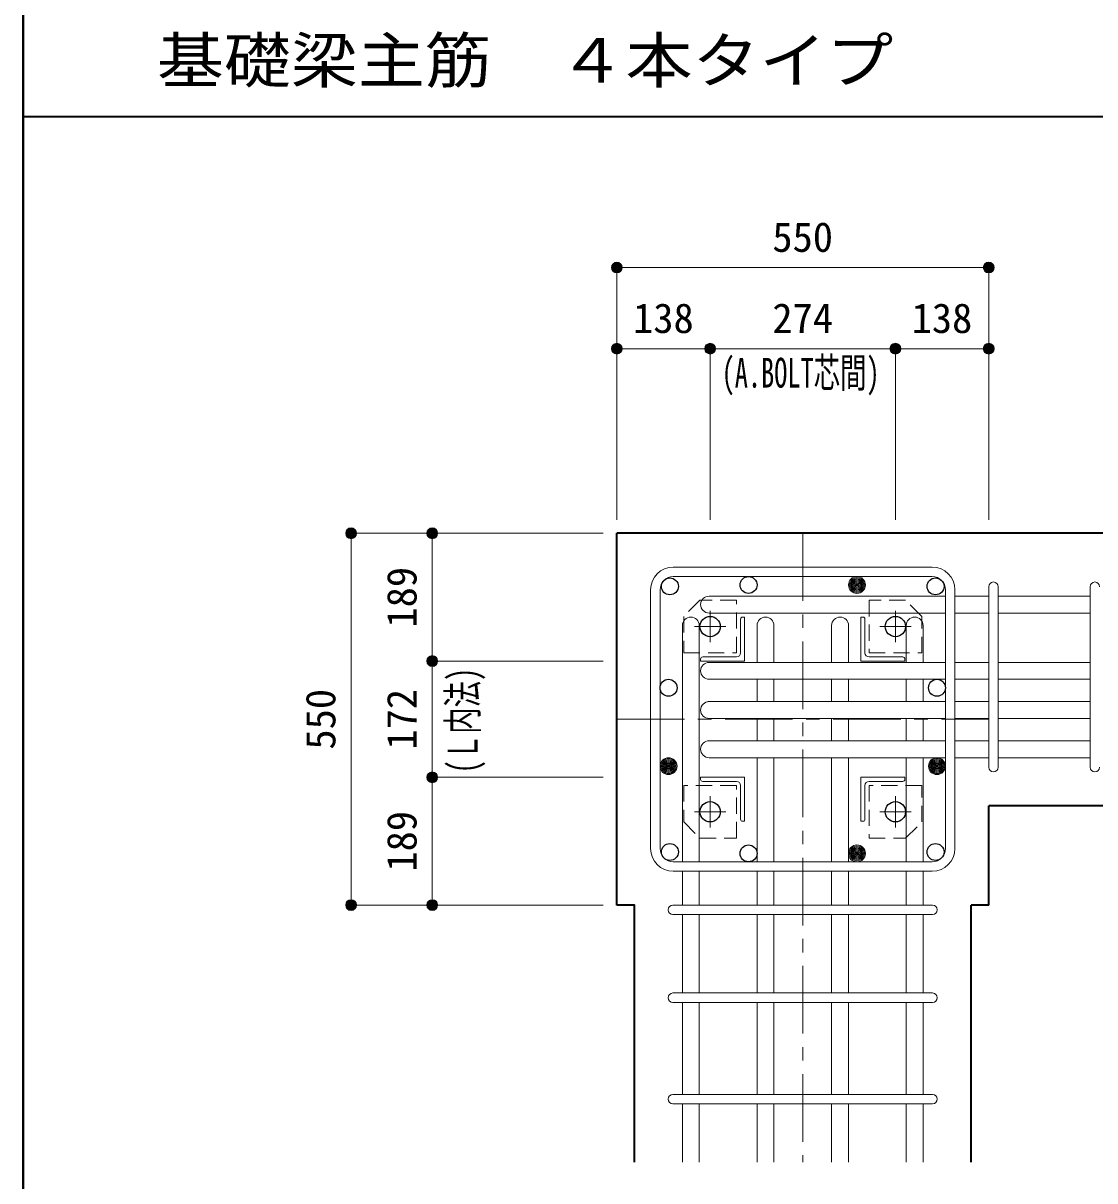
# Model space of a CAD drawing. Units: millimetres at full size, sheet at 1:20; details may follow other scales. Extents: x -3982 to 3969, y -2797 to 2801.
# Drawn here: x -3982 to -2397, y -1723 to -10 of the extents above; entities that cross this region are included whole.
import ezdxf
from ezdxf.enums import TextEntityAlignment as Align

# ---------------------------------------------------------------- set-up
doc = ezdxf.new("R2010")
doc.units = ezdxf.units.MM
doc.header["$LTSCALE"] = 20
doc.header["$PDMODE"] = 32
doc.header["$PDSIZE"] = 12
doc.linetypes.add('CHAIN1', pattern=[8, 5, -1, 1, -1])
doc.linetypes.add('DASHED1', pattern=[1.8, 1.2, -0.6])
for name, color, linetype, lineweight in [('6-1_躯体線', 2, 'Continuous', 35), ('6-2_A.Bolt_', 4, 'Continuous', 9), ('6-3_柱型主筋', 4, 'Continuous', 9), ('6-4_フープ', 7, 'Continuous', 18), ('6-5_梁主筋', 7, 'Continuous', 18), ('6-6_S.T.P.', 7, 'Continuous', 18), ('6-7_文字', 7, 'Continuous', 18), ('6-9', 4, 'DASHED1', 9), ('6-D_寸法', 4, 'Continuous', 9), ('F-0_枠', 6, 'Continuous', 40)]:
    doc.layers.add(name, color=color, linetype=linetype, lineweight=lineweight)
doc.styles.add('ＭＳ ゴシック', font='')
doc.styles.get('ＭＳ ゴシック').set_extended_font_data('MS Gothic')

msp = doc.modelspace()

# ---------------------------------------------------------------- linework, layer by layer
at = {"layer": '6-1_躯体線'}
for p, q in [((-2153.87, -764.67), (-3103.87, -764.67)), ((-3103.87, -1314.67), (-3103.87, -764.67)), ((-2553.87, -1314.67), (-2553.87, -1167.67)), ((-2153.87, -1167.67), (-2553.87, -1167.67)), ((-2553.87, -1314.67), (-2579.87, -1314.67)), ((-2579.87, -1694.67), (-2579.87, -1314.67))]:
    msp.add_line(p, q, dxfattribs=at)
msp.add_lwpolyline([(-3077.87, -1694.67), (-3077.87, -1314.67), (-3103.87, -1314.67)], dxfattribs=at)
at = {"layer": '6-2_A.Bolt_', "linetype": 'CHAIN1'}
for p, q in [((-2965.87, -925.87), (-2965.87, -879.37)), ((-2691.87, -925.87), (-2691.87, -879.37)), ((-2942.67, -902.67), (-2989.17, -902.67)), ((-2715.07, -902.67), (-2668.57, -902.67)), ((-2965.87, -1153.47), (-2965.87, -1199.97)), ((-2691.87, -1153.47), (-2691.87, -1199.97)), ((-2942.67, -1176.67), (-2989.17, -1176.67)), ((-2715.07, -1176.67), (-2668.57, -1176.67))]:
    msp.add_line(p, q, dxfattribs=at)
at = {"layer": '6-2_A.Bolt_'}
for p, q in [((-2914.87, -888.67), (-2917.87, -888.67)), ((-2914.87, -888.67), (-2914.87, -953.67)), ((-2742.87, -888.67), (-2739.87, -888.67)), ((-2742.87, -888.67), (-2742.87, -953.67)), ((-2920.87, -891.67), (-2920.87, -941.67)), ((-2736.87, -891.67), (-2736.87, -941.67)), ((-2979.87, -953.67), (-2979.87, -950.67)), ((-2979.87, -953.67), (-2914.87, -953.67)), ((-2976.87, -947.67), (-2926.87, -947.67)), ((-2677.87, -953.67), (-2742.87, -953.67)), ((-2680.87, -947.67), (-2730.87, -947.67)), ((-2677.87, -953.67), (-2677.87, -950.67)), ((-2979.87, -1125.67), (-2914.87, -1125.67)), ((-2979.87, -1125.67), (-2979.87, -1128.67)), ((-2914.87, -1190.67), (-2914.87, -1125.67)), ((-2677.87, -1125.67), (-2742.87, -1125.67)), ((-2742.87, -1190.67), (-2742.87, -1125.67)), ((-2677.87, -1125.67), (-2677.87, -1128.67)), ((-2976.87, -1131.67), (-2926.87, -1131.67)), ((-2920.87, -1187.67), (-2920.87, -1137.67)), ((-2736.87, -1187.67), (-2736.87, -1137.67)), ((-2680.87, -1131.67), (-2730.87, -1131.67)), ((-2914.87, -1190.67), (-2917.87, -1190.67)), ((-2742.87, -1190.67), (-2739.87, -1190.67))]:
    msp.add_line(p, q, dxfattribs=at)
at = {"layer": '6-2_A.Bolt_', "color": 3, "lineweight": 25}
for centre in [(-2965.87, -902.67), (-2691.87, -902.67), (-2965.87, -1176.67), (-2691.87, -1176.67)]:
    msp.add_circle(centre, 15, dxfattribs=at)
at = {"layer": '6-2_A.Bolt_'}
for centre, radius, start, end in [((-2917.87, -891.67), 3, 90, 180), ((-2739.87, -891.67), 3, 0, 90), ((-2926.87, -941.67), 6, 270, 0), ((-2730.87, -941.67), 6, 180, 270), ((-2976.87, -950.67), 3, 90, 180), ((-2680.87, -950.67), 3, 0, 90), ((-2976.87, -1128.67), 3, 180, 270), ((-2680.87, -1128.67), 3, 270, 0), ((-2926.87, -1137.67), 6, 0, 90), ((-2730.87, -1137.67), 6, 90, 180), ((-2917.87, -1187.67), 3, 180, 270), ((-2739.87, -1187.67), 3, 270, 0)]:
    msp.add_arc(centre, radius, start, end, dxfattribs=at)
at = {"layer": '6-3_柱型主筋', "color": 3, "lineweight": 25}
for centre in [(-3025.32, -843.22), (-2909.03, -841.17), (-2632.42, -843.22), (-2632.42, -843.22), (-3027.37, -993.17), (-2630.37, -993.17), (-3025.32, -1236.12), (-2909.03, -1238.17), (-2632.42, -1236.12)]:
    msp.add_circle(centre, 12.5, dxfattribs=at)
at = {"layer": '6-3_柱型主筋'}
for centre, radius in [((-2748.7, -841.17), 12.5), ((-2748.7, -841.17), 11), ((-2748.7, -841.17), 9.5), ((-2748.7, -841.17), 8), ((-2748.7, -841.17), 6.5), ((-2748.7, -841.17), 5), ((-2748.7, -841.17), 3.5), ((-2748.7, -841.17), 2), ((-2748.7, -841.17), 0.5), ((-3027.37, -1109.17), 12.5), ((-3027.37, -1109.17), 11), ((-3027.37, -1109.17), 9.5), ((-3027.37, -1109.17), 8), ((-3027.37, -1109.17), 6.5), ((-3027.37, -1109.17), 5), ((-3027.37, -1109.17), 3.5), ((-3027.37, -1109.17), 2), ((-3027.37, -1109.17), 0.5), ((-2630.37, -1109.17), 12.5), ((-2630.37, -1109.17), 11), ((-2630.37, -1109.17), 9.5), ((-2630.37, -1109.17), 8), ((-2630.37, -1109.17), 6.5), ((-2630.37, -1109.17), 5), ((-2630.37, -1109.17), 3.5), ((-2630.37, -1109.17), 2), ((-2630.37, -1109.17), 0.5), ((-2748.7, -1238.17), 12.5), ((-2748.7, -1238.17), 11), ((-2748.7, -1238.17), 9.5), ((-2748.7, -1238.17), 8), ((-2748.7, -1238.17), 6.5), ((-2748.7, -1238.17), 5), ((-2748.7, -1238.17), 3.5), ((-2748.7, -1238.17), 2), ((-2748.7, -1238.17), 0.5)]:
    msp.add_circle(centre, radius, dxfattribs=at)
at = {"layer": '6-4_フープ'}
for p, q in [((-2637.37, -814.67), (-3020.37, -814.67)), ((-2637.37, -828.67), (-3020.37, -828.67)), ((-3053.87, -1231.17), (-3053.87, -848.17)), ((-3039.87, -1231.17), (-3039.87, -848.17)), ((-2617.87, -1231.17), (-2617.87, -848.17)), ((-2603.87, -1231.17), (-2603.87, -848.17)), ((-2637.37, -1250.67), (-3020.37, -1250.67)), ((-2637.37, -1264.67), (-3020.37, -1264.67))]:
    msp.add_line(p, q, dxfattribs=at)
for centre, radius, start, end in [((-3020.37, -848.17), 33.5, 90, 180), ((-2637.37, -848.17), 33.5, 0, 90), ((-3020.37, -848.17), 19.5, 90, 180), ((-2637.37, -848.17), 19.5, 0, 90), ((-3020.37, -1231.17), 33.5, 180, 270), ((-3020.37, -1231.17), 19.5, 180, 270), ((-2637.37, -1231.17), 19.5, 270, 0), ((-2637.37, -1231.17), 33.5, 270, 0)]:
    msp.add_arc(centre, radius, start, end, dxfattribs=at)
at = {"layer": '6-5_梁主筋'}
for p, q in [((-2967.37, -857.72), (-2617.87, -857.72)), ((-2553.87, -857.72), (-2603.87, -857.72)), ((-2403.87, -857.72), (-2539.87, -857.72)), ((-2967.37, -882.72), (-2617.87, -882.72)), ((-2553.87, -882.72), (-2603.87, -882.72)), ((-2403.87, -882.72), (-2539.87, -882.72)), ((-3006.87, -901.17), (-3006.87, -1250.67)), ((-2981.87, -901.17), (-2981.87, -1250.67)), ((-2896.53, -901.17), (-2896.53, -955.67)), ((-2871.53, -901.17), (-2871.53, -955.67)), ((-2786.2, -901.17), (-2786.2, -955.67)), ((-2761.2, -901.17), (-2761.2, -955.67)), ((-2675.87, -901.17), (-2675.87, -955.67)), ((-2650.87, -901.17), (-2650.87, -955.67)), ((-2967.37, -955.67), (-2617.87, -955.67)), ((-2967.37, -955.67), (-2617.87, -955.67)), ((-2553.87, -955.67), (-2603.87, -955.67)), ((-2553.87, -955.67), (-2603.87, -955.67)), ((-2403.87, -955.67), (-2539.87, -955.67)), ((-2403.87, -955.67), (-2539.87, -955.67)), ((-2967.37, -980.67), (-2617.87, -980.67)), ((-2896.53, -980.67), (-2896.53, -1013.67)), ((-2871.53, -980.67), (-2871.53, -1013.67)), ((-2786.2, -980.67), (-2786.2, -1013.67)), ((-2761.2, -980.67), (-2761.2, -1013.67)), ((-2675.87, -980.67), (-2675.87, -1013.67)), ((-2650.87, -980.67), (-2650.87, -1013.67)), ((-2553.87, -980.67), (-2603.87, -980.67)), ((-2403.87, -980.67), (-2539.87, -980.67)), ((-2969.37, -1013.67), (-2617.87, -1013.67)), ((-2967.37, -1013.67), (-2617.87, -1013.67)), ((-2553.87, -1013.67), (-2603.87, -1013.67)), ((-2403.87, -1013.67), (-2539.87, -1013.67)), ((-2967.37, -1038.67), (-2617.87, -1038.67)), ((-2896.53, -1038.67), (-2896.53, -1071.67)), ((-2871.53, -1038.67), (-2871.53, -1071.67)), ((-2786.2, -1038.67), (-2786.2, -1071.67)), ((-2761.2, -1038.67), (-2761.2, -1071.67)), ((-2675.87, -1038.67), (-2675.87, -1071.67)), ((-2650.87, -1038.67), (-2650.87, -1071.67)), ((-2553.87, -1038.67), (-2603.87, -1038.67)), ((-2403.87, -1038.67), (-2539.87, -1038.67)), ((-2969.37, -1071.67), (-2617.87, -1071.67)), ((-2553.87, -1071.67), (-2603.87, -1071.67)), ((-2403.87, -1071.67), (-2539.87, -1071.67)), ((-2967.37, -1096.67), (-2617.87, -1096.67)), ((-2896.53, -1096.67), (-2896.53, -1250.67)), ((-2871.53, -1096.67), (-2871.53, -1250.67)), ((-2786.2, -1096.67), (-2786.2, -1250.67)), ((-2761.2, -1096.67), (-2761.2, -1250.67)), ((-2675.87, -1096.67), (-2675.87, -1250.67)), ((-2650.87, -1096.67), (-2650.87, -1250.67)), ((-2553.87, -1096.67), (-2603.87, -1096.67)), ((-2403.87, -1096.67), (-2539.87, -1096.67)), ((-3006.87, -1264.67), (-3006.87, -1314.67)), ((-2981.87, -1264.67), (-2981.87, -1314.67)), ((-2896.53, -1264.67), (-2896.53, -1314.67)), ((-2871.53, -1264.67), (-2871.53, -1314.67)), ((-2786.2, -1264.67), (-2786.2, -1314.67)), ((-2761.2, -1264.67), (-2761.2, -1314.67)), ((-2675.87, -1264.67), (-2675.87, -1314.67)), ((-2650.87, -1264.67), (-2650.87, -1314.67)), ((-3006.87, -1328.67), (-3006.87, -1444.67)), ((-2981.87, -1328.67), (-2981.87, -1444.67)), ((-2896.53, -1328.67), (-2896.53, -1444.67)), ((-2871.53, -1328.67), (-2871.53, -1444.67)), ((-2786.2, -1328.67), (-2786.2, -1444.67)), ((-2761.2, -1328.67), (-2761.2, -1444.67)), ((-2675.87, -1328.67), (-2675.87, -1444.67)), ((-2650.87, -1328.67), (-2650.87, -1444.67)), ((-3006.87, -1458.67), (-3006.87, -1594.67)), ((-2981.87, -1458.67), (-2981.87, -1594.67)), ((-2896.53, -1458.67), (-2896.53, -1594.67)), ((-2871.53, -1458.67), (-2871.53, -1594.67)), ((-2786.2, -1458.67), (-2786.2, -1594.67)), ((-2761.2, -1458.67), (-2761.2, -1594.67)), ((-2675.87, -1458.67), (-2675.87, -1594.67)), ((-2650.87, -1458.67), (-2650.87, -1594.67)), ((-3006.87, -1608.67), (-3006.87, -1694.67)), ((-2981.87, -1608.67), (-2981.87, -1694.67)), ((-2896.53, -1608.67), (-2896.53, -1694.67)), ((-2871.53, -1608.67), (-2871.53, -1694.67)), ((-2786.2, -1608.67), (-2786.2, -1694.67)), ((-2761.2, -1608.67), (-2761.2, -1694.67)), ((-2675.87, -1608.67), (-2675.87, -1694.67)), ((-2650.87, -1608.67), (-2650.87, -1694.67))]:
    msp.add_line(p, q, dxfattribs=at)
for centre, start, end in [((-2967.37, -870.22), 90, 180), ((-2967.37, -870.22), 180, 270), ((-2994.37, -901.17), 90, 180), ((-2994.37, -901.17), 0, 90), ((-2884.03, -901.17), 90, 180), ((-2884.03, -901.17), 0, 90), ((-2773.7, -901.17), 90, 180), ((-2773.7, -901.17), 0, 90), ((-2663.37, -901.17), 90, 180), ((-2663.37, -901.17), 0, 90), ((-2967.37, -968.17), 90, 180), ((-2967.37, -968.17), 180, 270), ((-2967.37, -1026.17), 90, 180), ((-2967.37, -1026.17), 180, 270), ((-2967.37, -1084.17), 90, 180), ((-2967.37, -1084.17), 180, 270)]:
    msp.add_arc(centre, 12.5, start, end, dxfattribs=at)
at = {"layer": '6-6_S.T.P.'}
for p, q in [((-2553.87, -1110.67), (-2553.87, -843.72)), ((-2553.87, -1110.67), (-2553.87, -844.11)), ((-2553.87, -1110.67), (-2553.87, -844.11)), ((-2553.87, -1110.67), (-2553.87, -844.11)), ((-2539.87, -1110.67), (-2539.87, -843.72)), ((-2539.87, -1110.67), (-2539.87, -844.11)), ((-2539.87, -1110.67), (-2539.87, -844.11)), ((-2539.87, -1110.67), (-2539.87, -844.11)), ((-2403.87, -1110.67), (-2403.87, -843.72)), ((-3020.87, -1314.67), (-2637.26, -1314.67)), ((-3020.87, -1328.67), (-2637.26, -1328.67)), ((-3020.87, -1444.67), (-2637.26, -1444.67)), ((-3020.87, -1458.67), (-2637.26, -1458.67)), ((-3020.87, -1594.67), (-2637.26, -1594.67)), ((-3020.87, -1608.67), (-2637.26, -1608.67))]:
    msp.add_line(p, q, dxfattribs=at)
for centre, start, end in [((-2546.87, -843.72), 0, 180), ((-2546.87, -843.72), 0, 180), ((-2546.87, -843.72), 0, 180), ((-2546.87, -843.72), 0, 180), ((-2396.87, -843.72), 0, 180), ((-2546.87, -1110.67), 180, 0), ((-2546.87, -1110.67), 180, 0), ((-2546.87, -1110.67), 180, 0), ((-2546.87, -1110.67), 180, 0), ((-2396.87, -1110.67), 180, 0), ((-3020.87, -1321.67), 90, 270), ((-3020.87, -1321.67), 90, 270), ((-3020.87, -1321.67), 90, 270), ((-3020.87, -1321.67), 90, 270), ((-2636.87, -1321.67), 270, 90), ((-2636.87, -1321.67), 270, 90), ((-2636.87, -1321.67), 270, 90), ((-2636.87, -1321.67), 270, 90), ((-3020.87, -1451.67), 90, 270), ((-2636.87, -1451.67), 270, 90), ((-3020.87, -1601.67), 90, 270), ((-2636.87, -1601.67), 270, 90)]:
    msp.add_arc(centre, 7, start, end, dxfattribs=at)
at = {"layer": '6-9'}
for points in [[(-2926.87, -863.67), (-2980.87, -863.67), (-3004.87, -887.67), (-3004.87, -941.67), (-2926.87, -941.67)], [(-2652.87, -941.67), (-2652.87, -887.67), (-2676.87, -863.67), (-2730.87, -863.67), (-2730.87, -941.67)], [(-3004.87, -1137.67), (-3004.87, -1191.67), (-2980.87, -1215.67), (-2926.87, -1215.67), (-2926.87, -1137.67)], [(-2730.87, -1215.67), (-2676.87, -1215.67), (-2652.87, -1191.67), (-2652.87, -1137.67), (-2730.87, -1137.67)]]:
    msp.add_lwpolyline(points, close=True, dxfattribs=at)
at = {"layer": '6-D_寸法'}
for p, q in [((-3103.87, -371.65), (-2553.87, -371.65)), ((-2553.87, -371.65), (-2553.87, -491.65)), ((-3103.87, -491.65), (-2965.87, -491.65)), ((-2965.87, -491.65), (-2965.87, -744.67)), ((-2691.87, -491.65), (-2691.87, -744.67)), ((-2553.87, -491.65), (-2553.87, -744.67)), ((-3496.89, -764.67), (-3376.89, -764.67)), ((-3496.89, -764.67), (-3496.89, -1314.67)), ((-3376.89, -764.67), (-3123.87, -764.67)), ((-3376.89, -953.67), (-3123.87, -953.67)), ((-3376.89, -1125.67), (-3123.87, -1125.67)), ((-3376.89, -1125.67), (-3376.89, -1314.67))]:
    msp.add_line(p, q, dxfattribs=at)
at = {"layer": '6-D_寸法', "linetype": 'CHAIN1'}
for p, q in [((-2828.87, -764.67), (-2828.87, -1694.67)), ((-3103.87, -1039.67), (-2553.87, -1039.67))]:
    msp.add_line(p, q, dxfattribs=at)
at = {"layer": '6-D_寸法'}
for points in [[(-3103.87, -371.65), (-3103.87, -491.65), (-3103.87, -744.67)], [(-2965.87, -491.65), (-2691.87, -491.65), (-2553.87, -491.65)], [(-3376.89, -764.67), (-3376.89, -953.67), (-3376.89, -1125.67)], [(-3496.89, -1314.67), (-3376.89, -1314.67), (-3123.87, -1314.67)]]:
    msp.add_lwpolyline(points, dxfattribs=at)
for centre, radius in [((-3103.87, -371.65), 8), ((-3103.87, -371.65), 7.2), ((-3103.87, -371.65), 6.4), ((-3103.87, -371.65), 5.6), ((-3103.87, -371.65), 4.8), ((-3103.87, -371.65), 4), ((-3103.87, -371.65), 3.2), ((-3103.87, -371.65), 2.4), ((-3103.87, -371.65), 1.6), ((-3103.87, -371.65), 0.8), ((-2553.87, -371.65), 8), ((-2553.87, -371.65), 7.2), ((-2553.87, -371.65), 6.4), ((-2553.87, -371.65), 5.6), ((-2553.87, -371.65), 4.8), ((-2553.87, -371.65), 4), ((-2553.87, -371.65), 3.2), ((-2553.87, -371.65), 2.4), ((-2553.87, -371.65), 1.6), ((-2553.87, -371.65), 0.8), ((-3103.87, -491.65), 8), ((-3103.87, -491.65), 7.2), ((-3103.87, -491.65), 6.4), ((-3103.87, -491.65), 5.6), ((-3103.87, -491.65), 4.8), ((-3103.87, -491.65), 4), ((-3103.87, -491.65), 3.2), ((-3103.87, -491.65), 2.4), ((-3103.87, -491.65), 1.6), ((-3103.87, -491.65), 0.8), ((-2965.87, -491.65), 8), ((-2965.87, -491.65), 7.2), ((-2965.87, -491.65), 6.4), ((-2965.87, -491.65), 5.6), ((-2965.87, -491.65), 4.8), ((-2965.87, -491.65), 4), ((-2965.87, -491.65), 3.2), ((-2965.87, -491.65), 2.4), ((-2965.87, -491.65), 1.6), ((-2965.87, -491.65), 0.8), ((-2691.87, -491.65), 8), ((-2691.87, -491.65), 7.2), ((-2691.87, -491.65), 6.4), ((-2691.87, -491.65), 5.6), ((-2691.87, -491.65), 4.8), ((-2691.87, -491.65), 4), ((-2691.87, -491.65), 3.2), ((-2691.87, -491.65), 2.4), ((-2691.87, -491.65), 1.6), ((-2691.87, -491.65), 0.8), ((-2553.87, -491.65), 8), ((-2553.87, -491.65), 7.2), ((-2553.87, -491.65), 6.4), ((-2553.87, -491.65), 5.6), ((-2553.87, -491.65), 4.8), ((-2553.87, -491.65), 4), ((-2553.87, -491.65), 3.2), ((-2553.87, -491.65), 2.4), ((-2553.87, -491.65), 1.6), ((-2553.87, -491.65), 0.8), ((-3496.89, -764.67), 8), ((-3496.89, -764.67), 7.2), ((-3496.89, -764.67), 6.4), ((-3496.89, -764.67), 5.6), ((-3496.89, -764.67), 4.8), ((-3496.89, -764.67), 4), ((-3496.89, -764.67), 3.2), ((-3496.89, -764.67), 2.4), ((-3496.89, -764.67), 1.6), ((-3496.89, -764.67), 0.8), ((-3376.89, -764.67), 8), ((-3376.89, -764.67), 7.2), ((-3376.89, -764.67), 6.4), ((-3376.89, -764.67), 5.6), ((-3376.89, -764.67), 4.8), ((-3376.89, -764.67), 4), ((-3376.89, -764.67), 3.2), ((-3376.89, -764.67), 2.4), ((-3376.89, -764.67), 1.6), ((-3376.89, -764.67), 0.8), ((-3376.89, -953.67), 8), ((-3376.89, -953.67), 7.2), ((-3376.89, -953.67), 6.4), ((-3376.89, -953.67), 5.6), ((-3376.89, -953.67), 4.8), ((-3376.89, -953.67), 4), ((-3376.89, -953.67), 3.2), ((-3376.89, -953.67), 2.4), ((-3376.89, -953.67), 1.6), ((-3376.89, -953.67), 0.8), ((-3376.89, -1125.67), 8), ((-3376.89, -1125.67), 7.2), ((-3376.89, -1125.67), 6.4), ((-3376.89, -1125.67), 5.6), ((-3376.89, -1125.67), 4.8), ((-3376.89, -1125.67), 4), ((-3376.89, -1125.67), 3.2), ((-3376.89, -1125.67), 2.4), ((-3376.89, -1125.67), 1.6), ((-3376.89, -1125.67), 0.8), ((-3496.89, -1314.67), 8), ((-3496.89, -1314.67), 7.2), ((-3496.89, -1314.67), 6.4), ((-3496.89, -1314.67), 5.6), ((-3496.89, -1314.67), 4.8), ((-3496.89, -1314.67), 4), ((-3496.89, -1314.67), 3.2), ((-3496.89, -1314.67), 2.4), ((-3496.89, -1314.67), 1.6), ((-3496.89, -1314.67), 0.8), ((-3376.89, -1314.67), 8), ((-3376.89, -1314.67), 7.2), ((-3376.89, -1314.67), 6.4), ((-3376.89, -1314.67), 5.6), ((-3376.89, -1314.67), 4.8), ((-3376.89, -1314.67), 4), ((-3376.89, -1314.67), 3.2), ((-3376.89, -1314.67), 2.4), ((-3376.89, -1314.67), 1.6), ((-3376.89, -1314.67), 0.8)]:
    msp.add_circle(centre, radius, dxfattribs=at)
at = {"layer": '6-D_寸法', "color": 7}
for p in [(-3103.87, -371.65), (-2553.87, -371.65), (-3103.87, -491.65), (-2965.87, -491.65), (-2691.87, -491.65), (-2553.87, -491.65), (-3496.89, -764.67), (-3376.89, -764.67), (-3376.89, -953.67), (-3376.89, -1125.67), (-3496.89, -1314.67), (-3376.89, -1314.67)]:
    msp.add_point(p, dxfattribs=at)
at = {"layer": 'F-0_枠'}
msp.add_line((-3981.92, 2800.77), (-3981.92, -2796.83), dxfattribs=at)
at = {"layer": 'F-0_枠', "color": 2, "lineweight": 35}
msp.add_line((-3981.92, -148.03), (2482.4, -148.03), dxfattribs=at)

# ---------------------------------------------------------------- texts
at = {"layer": '6-7_文字', "color": 2, "style": 'ＭＳ ゴシック', "width": 1.1}
msp.add_text('\u3000\u3000基礎梁主筋\u3000４本タイプ', height=65.98, dxfattribs=at).set_placement((-3981.92, -118.03), align=Align.BOTTOM_LEFT)
at = {"layer": '6-D_寸法', "style": 'ＭＳ ゴシック'}
for s, p in [('550', (-2873.87, -361.65)), ('138', (-3079.87, -481.65)), ('274', (-2873.87, -481.65)), ('138', (-2667.87, -481.65))]:
    msp.add_text(s, height=43.99, dxfattribs=at).set_placement(p, align=Align.BOTTOM_LEFT)
at = {"layer": '6-D_寸法', "style": 'ＭＳ ゴシック', "width": 0.65}
msp.add_text('(A.BOLT芯間)', height=43.99, dxfattribs=at).set_placement((-2948.87, -562.38), align=Align.BOTTOM_LEFT)
at = {"layer": '6-D_寸法', "style": 'ＭＳ ゴシック'}
for s, p in [('189', (-3386.89, -904.17)), ('550', (-3506.89, -1084.67)), ('172', (-3386.89, -1084.67)), ('189', (-3386.89, -1265.17))]:
    msp.add_text(s, height=43.99, rotation=90, dxfattribs=at).set_placement(p, align=Align.BOTTOM_LEFT)
at = {"layer": '6-D_寸法', "style": 'ＭＳ ゴシック', "width": 0.65}
msp.add_text('(Ｌ内法)', height=43.99, rotation=90, dxfattribs=at).set_placement((-3296.68, -1119.67), align=Align.BOTTOM_LEFT)

doc.saveas('drawing.dxf')
